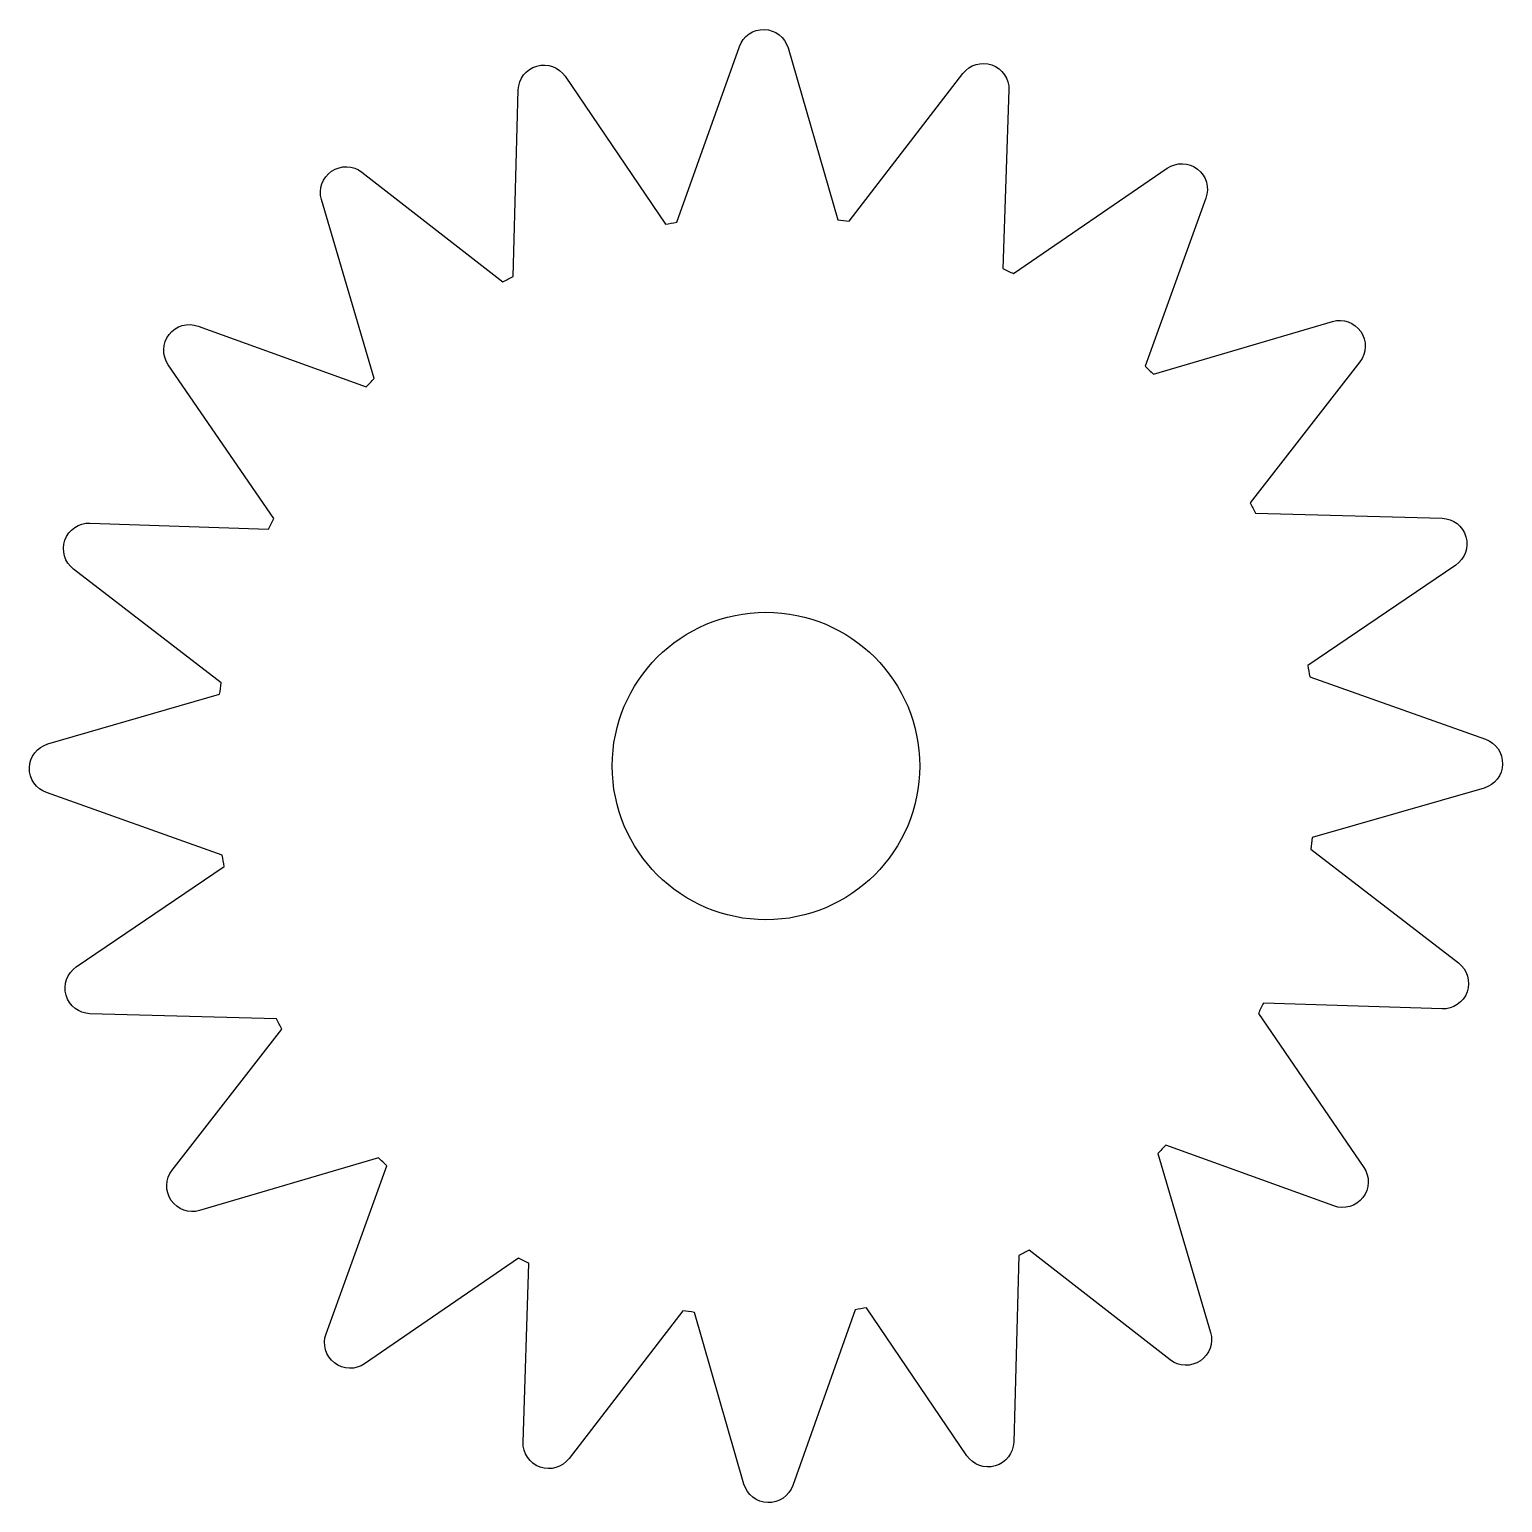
# Model space of a CAD drawing. Header units: millimetres. Extents: x -18 to 5, y -71.2 to -48.2.
import ezdxf

# ---------------------------------------------------------------- set-up
doc = ezdxf.new("R2010")
doc.units = ezdxf.units.MM

msp = doc.modelspace()

# ---------------------------------------------------------------- linework, layer by layer
msp.add_lwpolyline([(1.945, -58.302), (4.688, -59.278, -0.728528), (4.665, -60.039), (1.985, -60.813, -0.005256), (1.96, -60.992), (4.267, -62.769, -0.728528), (4.01, -63.486), (1.222, -63.394, -0.005256), (1.143, -63.556), (2.788, -65.959, -0.728528), (2.322, -66.561), (-0.301, -65.612, -0.005256), (-0.427, -65.742), (0.396, -68.535, -0.728528), (-0.234, -68.964), (-2.435, -67.251, -0.005256), (-2.595, -67.335), (-2.676, -70.246, -0.728528), (-3.407, -70.46), (-4.971, -68.15, -0.005256), (-5.149, -68.181), (-6.125, -70.925, -0.728528), (-6.887, -70.902), (-7.66, -68.222, -0.005256), (-7.839, -68.196), (-9.616, -70.504, -0.728528), (-10.333, -70.247), (-10.241, -67.459, -0.005256), (-10.403, -67.379), (-12.806, -69.025, -0.728528), (-13.408, -68.559), (-12.459, -65.936, -0.005256), (-12.589, -65.81), (-15.382, -66.633, -0.728528), (-15.811, -66.003), (-14.098, -63.802, -0.005256), (-14.182, -63.642), (-17.093, -63.561, -0.728528), (-17.307, -62.83), (-14.997, -61.266, -0.005256), (-15.028, -61.088), (-17.772, -60.111, -0.728528), (-17.749, -59.35), (-15.069, -58.576, -0.005256), (-15.043, -58.397), (-17.351, -56.621, -0.728528), (-17.094, -55.904), (-14.306, -55.996, -0.005256), (-14.226, -55.834), (-15.872, -53.431, -0.728528), (-15.406, -52.829), (-12.783, -53.778, -0.005256), (-12.657, -53.648), (-13.48, -50.855, -0.728528), (-12.85, -50.426), (-10.649, -52.139, -0.005256), (-10.489, -52.054), (-10.408, -49.143, -0.728528), (-9.677, -48.93), (-8.113, -51.24, -0.005256), (-7.935, -51.208), (-6.958, -48.465, -0.728528), (-6.197, -48.488), (-5.423, -51.168, -0.005256), (-5.244, -51.193), (-3.468, -48.886, -0.728528), (-2.751, -49.143), (-2.843, -51.931, -0.005256), (-2.681, -52.01), (-0.278, -50.365, -0.728528), (0.324, -50.831), (-0.625, -53.454, -0.005256), (-0.495, -53.58), (2.298, -52.757, -0.728528), (2.727, -53.386), (1.014, -55.588, -0.005256), (1.099, -55.747), (4.01, -55.828, -0.728528), (4.223, -56.56), (1.913, -58.124, -0.005256)], format="xyb", close=True)
msp.add_circle((-6.542, -59.695), 2.4)

doc.saveas('drawing.dxf')
